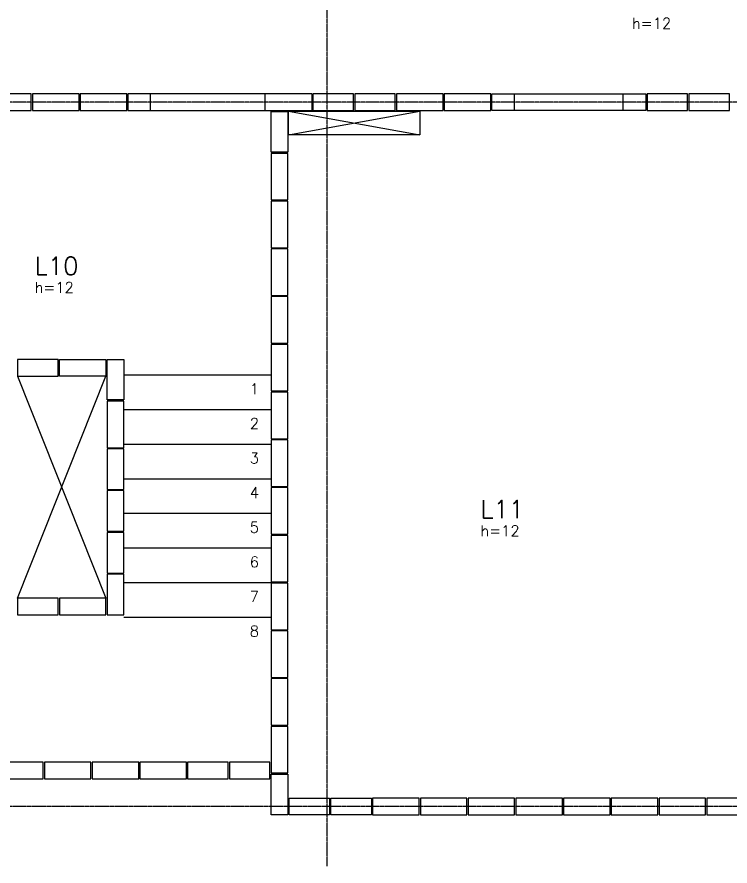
# Model space of a CAD drawing. Extents: x -856 to 20282, y 14720 to 28231.
# Drawn here: x 13007 to 13605, y 15196 to 15907 of the extents above; entities that cross this region are included whole.
import ezdxf

# ---------------------------------------------------------------- set-up
doc = ezdxf.new("R2010")
doc.units = 0
doc.linetypes.add('AXES', pattern=[0.54, 0.3, -0.08, 0.08, -0.08])
doc.layers.get('0').update_dxf_attribs({"linetype": 'CONTINUOUS'})
for name, color, linetype in [('241', 2, 'CONTINUOUS'), ('EIXOS', 1, 'AXES'), ('L-D', 2, 'CONTINUOUS'), ('L-N', 4, 'CONTINUOUS'), ('PENA_1', 1, 'CONTINUOUS'), ('T1', 2, 'CONTINUOUS')]:
    doc.layers.add(name, color=color, linetype=linetype)
doc.styles.get("Standard").update_dxf_attribs({"font": 'ROMANS.SHX'})
doc.styles.add('Texto1', font='romans.shx', dxfattribs={"height": 9})

msp = doc.modelspace()

# ---------------------------------------------------------------- linework, layer by layer
for points in [[(12980.08, 15828.5), (13019.08, 15828.5), (13019.08, 15842.5), (12980.08, 15842.5), (12980.08, 15828.5)], [(13020.08, 15828.5), (13059.08, 15828.5), (13059.08, 15842.5), (13020.08, 15842.5), (13020.08, 15828.5)], [(13060.08, 15828.5), (13099.08, 15828.5), (13099.08, 15842.5), (13060.08, 15842.5), (13060.08, 15828.5)], [(13254.08, 15842.5), (13100.08, 15842.5), (13100.08, 15828.5), (13254.08, 15828.5)], [(13119.08, 15828.5), (13119.08, 15842.5)], [(13215.08, 15828.5), (13215.08, 15842.5)], [(13254.08, 15842.5), (13254.08, 15828.5)], [(13255.08, 15828.5), (13289.08, 15828.5), (13289.08, 15842.5), (13255.08, 15842.5), (13255.08, 15828.5)], [(13290.08, 15828.5), (13324.08, 15828.5), (13324.08, 15842.5), (13290.08, 15842.5), (13290.08, 15828.5)], [(13325.08, 15828.5), (13364.08, 15828.5), (13364.08, 15842.5), (13325.08, 15842.5), (13325.08, 15828.5)], [(13365.08, 15828.5), (13404.08, 15828.5), (13404.08, 15842.5), (13365.08, 15842.5), (13365.08, 15828.5)], [(13534.08, 15828.5), (13405.08, 15828.5), (13405.08, 15842.5)], [(13405.08, 15842.5), (13534.08, 15842.5)], [(13424.08, 15828.5), (13424.08, 15842.5)], [(13515.08, 15828.5), (13515.08, 15842.5)], [(13534.08, 15842.5), (13534.08, 15828.5)], [(13569.08, 15842.5), (13535.08, 15842.5), (13535.08, 15828.5), (13569.08, 15828.5), (13569.08, 15842.5)], [(13604.08, 15842.5), (13570.08, 15842.5), (13570.08, 15828.5), (13604.08, 15828.5), (13604.08, 15842.5)], [(13220.08, 15793.5), (13220.08, 15827.5), (13234.08, 15827.5), (13234.08, 15793.5), (13220.08, 15793.5)], [(13234.08, 15753.5), (13234.08, 15792.5), (13220.08, 15792.5), (13220.08, 15753.5), (13234.08, 15753.5)], [(13234.08, 15713.5), (13234.08, 15752.5), (13220.08, 15752.5), (13220.08, 15713.5), (13234.08, 15713.5)], [(13234.08, 15673.5), (13234.08, 15712.5), (13220.08, 15712.5), (13220.08, 15673.5), (13234.08, 15673.5)], [(13234.08, 15633.5), (13234.08, 15672.5), (13220.08, 15672.5), (13220.08, 15633.5), (13234.08, 15633.5)], [(13234.08, 15593.5), (13234.08, 15632.5), (13220.08, 15632.5), (13220.08, 15593.5), (13234.08, 15593.5)], [(13041.58, 15620), (13007.58, 15620), (13007.58, 15606), (13041.58, 15606), (13041.58, 15620)], [(13042.58, 15620), (13081.58, 15620), (13081.58, 15606), (13042.58, 15606), (13042.58, 15620)], [(13096.58, 15620), (13096.58, 15586), (13082.58, 15586), (13082.58, 15620), (13096.58, 15620)], [(13234.08, 15553.5), (13234.08, 15592.5), (13220.08, 15592.5), (13220.08, 15553.5), (13234.08, 15553.5)], [(13096.58, 15546), (13096.58, 15585), (13082.58, 15585), (13082.58, 15546), (13096.58, 15546)], [(13234.08, 15513.5), (13234.08, 15552.5), (13220.08, 15552.5), (13220.08, 15513.5), (13234.08, 15513.5)], [(13096.58, 15511), (13096.58, 15545), (13082.58, 15545), (13082.58, 15511), (13096.58, 15511)], [(13234.08, 15473.5), (13234.08, 15512.5), (13220.08, 15512.5), (13220.08, 15473.5), (13234.08, 15473.5)], [(13096.58, 15476), (13096.58, 15510), (13082.58, 15510), (13082.58, 15476), (13096.58, 15476)], [(13096.58, 15441), (13096.58, 15475), (13082.58, 15475), (13082.58, 15441), (13096.58, 15441)], [(13234.08, 15433.5), (13234.08, 15472.5), (13220.08, 15472.5), (13220.08, 15433.5), (13234.08, 15433.5)], [(13096.58, 15406), (13096.58, 15440), (13082.58, 15440), (13082.58, 15406), (13096.58, 15406)], [(13234.08, 15393.5), (13234.08, 15432.5), (13220.08, 15432.5), (13220.08, 15393.5), (13234.08, 15393.5)], [(13041.58, 15420), (13007.58, 15420), (13007.58, 15406), (13041.58, 15406), (13041.58, 15420)], [(13042.58, 15406), (13081.58, 15406), (13081.58, 15420), (13042.58, 15420), (13042.58, 15406)], [(13234.08, 15353.5), (13234.08, 15392.5), (13220.08, 15392.5), (13220.08, 15353.5), (13234.08, 15353.5)], [(13234.08, 15313.5), (13234.08, 15352.5), (13220.08, 15352.5), (13220.08, 15313.5), (13234.08, 15313.5)], [(13234.08, 15273.5), (13234.08, 15312.5), (13220.08, 15312.5), (13220.08, 15273.5), (13234.08, 15273.5)], [(12990.08, 15268.5), (13029.08, 15268.5), (13029.08, 15282.5), (12990.08, 15282.5), (12990.08, 15268.5)], [(13030.08, 15268.5), (13069.08, 15268.5), (13069.08, 15282.5), (13030.08, 15282.5), (13030.08, 15268.5)], [(13070.08, 15268.5), (13109.08, 15268.5), (13109.08, 15282.5), (13070.08, 15282.5), (13070.08, 15268.5)], [(13110.08, 15268.5), (13149.08, 15268.5), (13149.08, 15282.5), (13110.08, 15282.5), (13110.08, 15268.5)], [(13150.08, 15268.5), (13184.08, 15268.5), (13184.08, 15282.5), (13150.08, 15282.5), (13150.08, 15268.5)], [(13185.08, 15268.5), (13219.08, 15268.5), (13219.08, 15282.5), (13185.08, 15282.5), (13185.08, 15268.5)], [(13220.08, 15238.5), (13220.08, 15272.5), (13234.08, 15272.5), (13234.08, 15238.5), (13220.08, 15238.5)], [(13269.08, 15238.5), (13235.08, 15238.5), (13235.08, 15252.5), (13269.08, 15252.5), (13269.08, 15238.5)], [(13304.08, 15238.5), (13270.08, 15238.5), (13270.08, 15252.5), (13304.08, 15252.5), (13304.08, 15238.5)], [(13305.08, 15238.5), (13344.08, 15238.5), (13344.08, 15252.5), (13305.08, 15252.5), (13305.08, 15238.5)], [(13345.08, 15238.5), (13384.08, 15238.5), (13384.08, 15252.5), (13345.08, 15252.5), (13345.08, 15238.5)], [(13385.08, 15238.5), (13424.08, 15238.5), (13424.08, 15252.5), (13385.08, 15252.5), (13385.08, 15238.5)], [(13425.08, 15238.5), (13464.08, 15238.5), (13464.08, 15252.5), (13425.08, 15252.5), (13425.08, 15238.5)], [(13465.08, 15238.5), (13504.08, 15238.5), (13504.08, 15252.5), (13465.08, 15252.5), (13465.08, 15238.5)], [(13505.08, 15238.5), (13544.08, 15238.5), (13544.08, 15252.5), (13505.08, 15252.5), (13505.08, 15238.5)], [(13545.08, 15238.5), (13584.08, 15238.5), (13584.08, 15252.5), (13545.08, 15252.5), (13545.08, 15238.5)], [(13585.08, 15238.5), (13624.08, 15238.5), (13624.08, 15252.5), (13585.08, 15252.5), (13585.08, 15238.5)]]:
    msp.add_lwpolyline(points)
msp.add_lwpolyline([(13234.58, 15828), (13344.58, 15828), (13344.58, 15808), (13234.58, 15808)], close=True)
at = {"layer": '241'}
for p, q in [((13096.58, 15607), (13220.08, 15607)), ((13096.58, 15578), (13220.08, 15578)), ((13096.58, 15549), (13220.08, 15549)), ((13096.58, 15520), (13220.08, 15520)), ((13096.58, 15491), (13220.08, 15491)), ((13096.58, 15462), (13220.08, 15462)), ((13096.58, 15433), (13220.08, 15433)), ((13096.58, 15404), (13220.08, 15404))]:
    msp.add_line(p, q, dxfattribs=at)
at = {"layer": 'EIXOS', "color": 244, "true_color": 0x991b1e}
for p, q in [((13267.08, 15195.55), (13267.08, 16916.22)), ((14564.38, 15835.5), (11875.62, 15835.5)), ((14564.38, 15245.5), (11875.62, 15245.5)), ((14564.38, 15245.5), (11875.62, 15245.5))]:
    msp.add_line(p, q, dxfattribs=at)
at = {"layer": 'PENA_1'}
for p, q in [((13007.58, 15606), (13081.58, 15420)), ((13007.58, 15420), (13081.58, 15606))]:
    msp.add_line(p, q, dxfattribs=at)
for points in [[(13234.58, 15808), (13344.58, 15828)], [(13234.58, 15828), (13344.58, 15808)]]:
    msp.add_lwpolyline(points, dxfattribs=at)

# ---------------------------------------------------------------- texts
at = {"layer": 'L-D', "style": 'Texto1'}
for p in [(13522.47, 15896.98), (13021.93, 15675.74), (13395.45, 15471.9)]:
    msp.add_text('h=12', height=9, dxfattribs=at).set_placement(p)
at = {"layer": 'L-N'}
for s, p in [('L10', (13021.93, 15690.74)), ('L11', (13395.45, 15486.9))]:
    msp.add_text(s, height=15, dxfattribs=at).set_placement(p)
at = {"layer": 'T1', "style": 'Texto1'}
for s, p in [('1', (13202.15, 15590.78)), ('2', (13202.15, 15561.78)), ('3', (13202.15, 15532.78)), ('4', (13202.15, 15503.78)), ('5', (13202.15, 15474.78)), ('6', (13202.15, 15445.78)), ('7', (13202.15, 15416.78)), ('8', (13202.15, 15387.78))]:
    msp.add_text(s, height=9, dxfattribs=at).set_placement(p)

doc.saveas('drawing.dxf')
